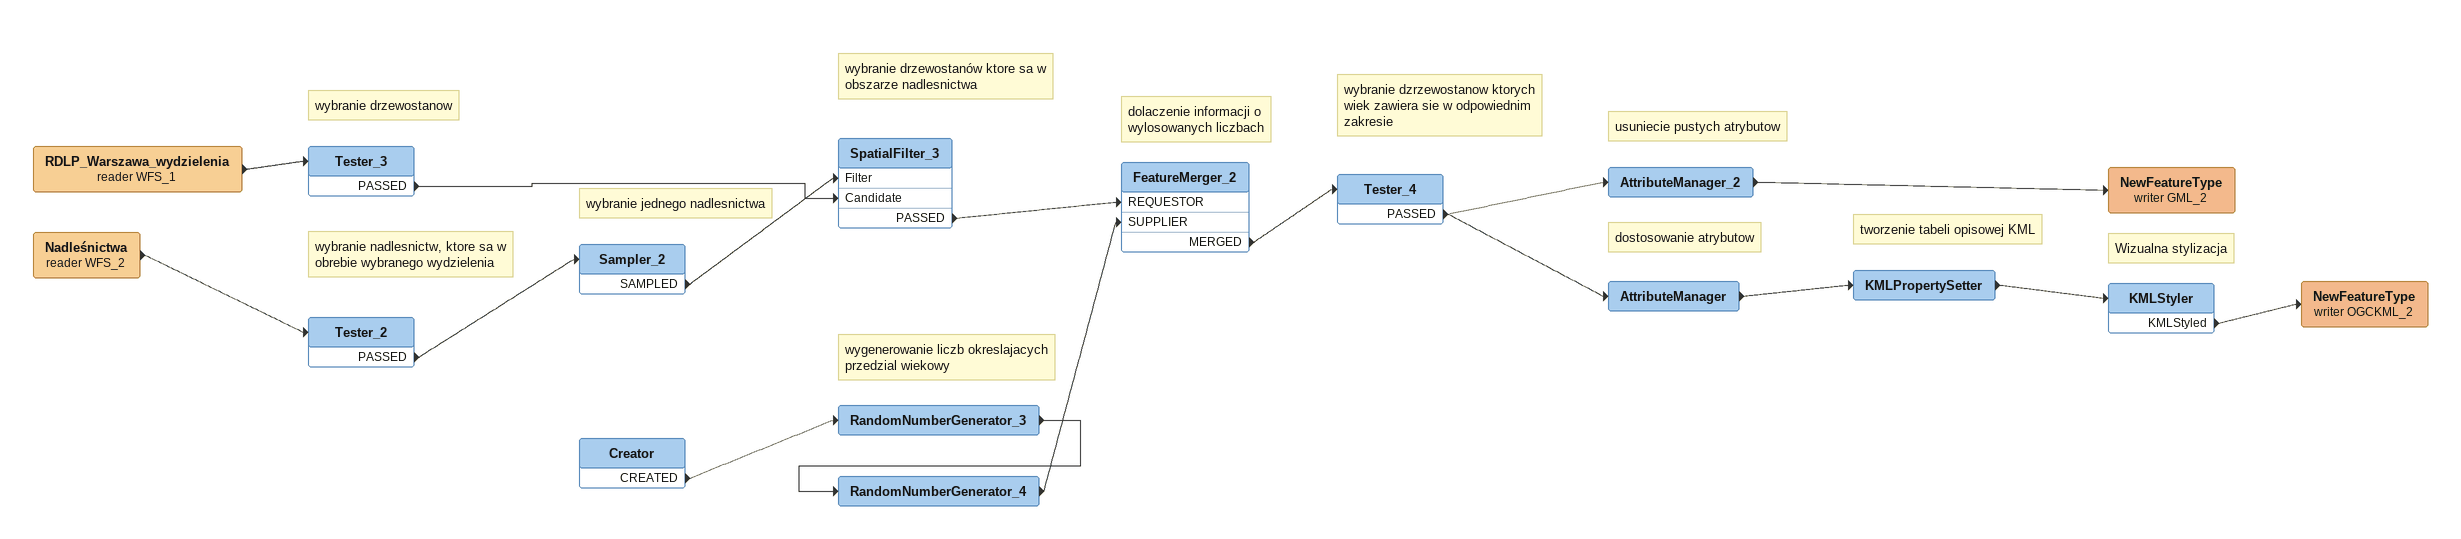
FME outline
RDLP_Warszawa_wydzielenia (reader WFS_1)
    -> Tester_3
Note: wybranie drzewostanow
Tester_3
    PASSED -> SpatialFilter_3 [Candidate]
Nadleśnictwa (reader WFS_2)
    -> Tester_2
Note: wybranie nadlesnictw, ktore sa w obrebie wybranego wydzielenia
Tester_2
    PASSED -> Sampler_2
Note: wybranie jednego nadlesnictwa
Sampler_2
    SAMPLED -> SpatialFilter_3 [Filter]
Note: wybranie drzewostanów ktore sa w obszarze nadlesnictwa
SpatialFilter_3
    PASSED -> FeatureMerger_2 [REQUESTOR]
Creator
    CREATED -> RandomNumberGenerator_3
Note: wygenerowanie liczb okreslajacych przedzial wiekowy
RandomNumberGenerator_3
    -> RandomNumberGenerator_4
RandomNumberGenerator_4
    -> FeatureMerger_2 [SUPPLIER]
Note: dolaczenie informacji o wylosowanych liczbach
FeatureMerger_2
    MERGED -> Tester_4
Note: wybranie dzrzewostanow ktorych wiek zawiera sie w odpowiednim zakresie
Tester_4
    PASSED -> AttributeManager
    PASSED -> AttributeManager_2
Note: usuniecie pustych atrybutow
AttributeManager_2
    -> NewFeatureType (writer GML_2)
NewFeatureType (writer GML_2)
Note: dostosowanie atrybutow
AttributeManager
    -> KMLPropertySetter
Note: tworzenie tabeli opisowej KML
KMLPropertySetter
    -> KMLStyler
Note: Wizualna stylizacja
KMLStyler
    KMLStyled -> NewFeatureType (writer OGCKML_2)
NewFeatureType (writer OGCKML_2)
